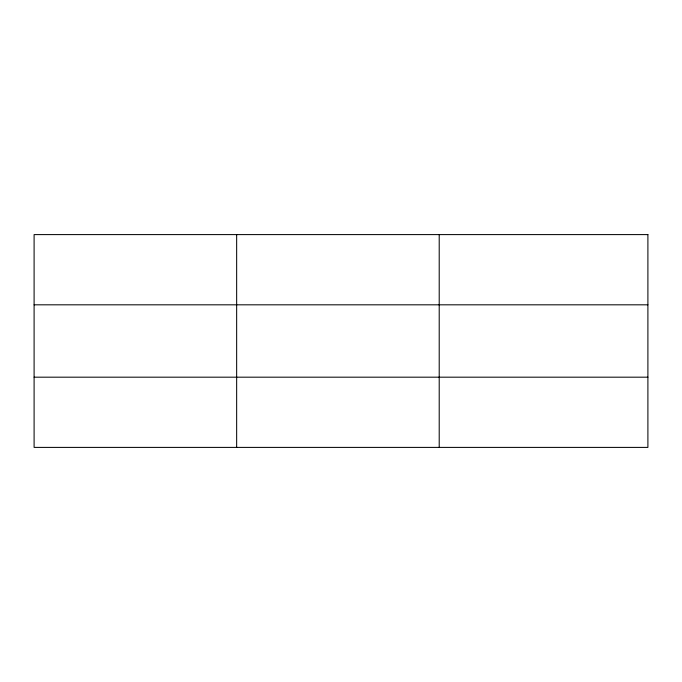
<?xml version="1.0" encoding="UTF-8"?>
<svg xmlns="http://www.w3.org/2000/svg" width="682" height="682" viewBox="0 0 682 682"><rect width="100%" height="100%" fill="white"/><g stroke="black" fill="none" stroke-linecap="round" stroke-linejoin="round"><path stroke-width="1.02" d="M34.1 304.82L647.9 304.82M34.1 377.18L647.9 377.18M439.208 234.599L439.208 447.401M236.654 234.599L236.654 447.401M647.9 234.599L34.1 234.599L34.1 447.401L647.9 447.401L647.9 234.599"/></g></svg>
